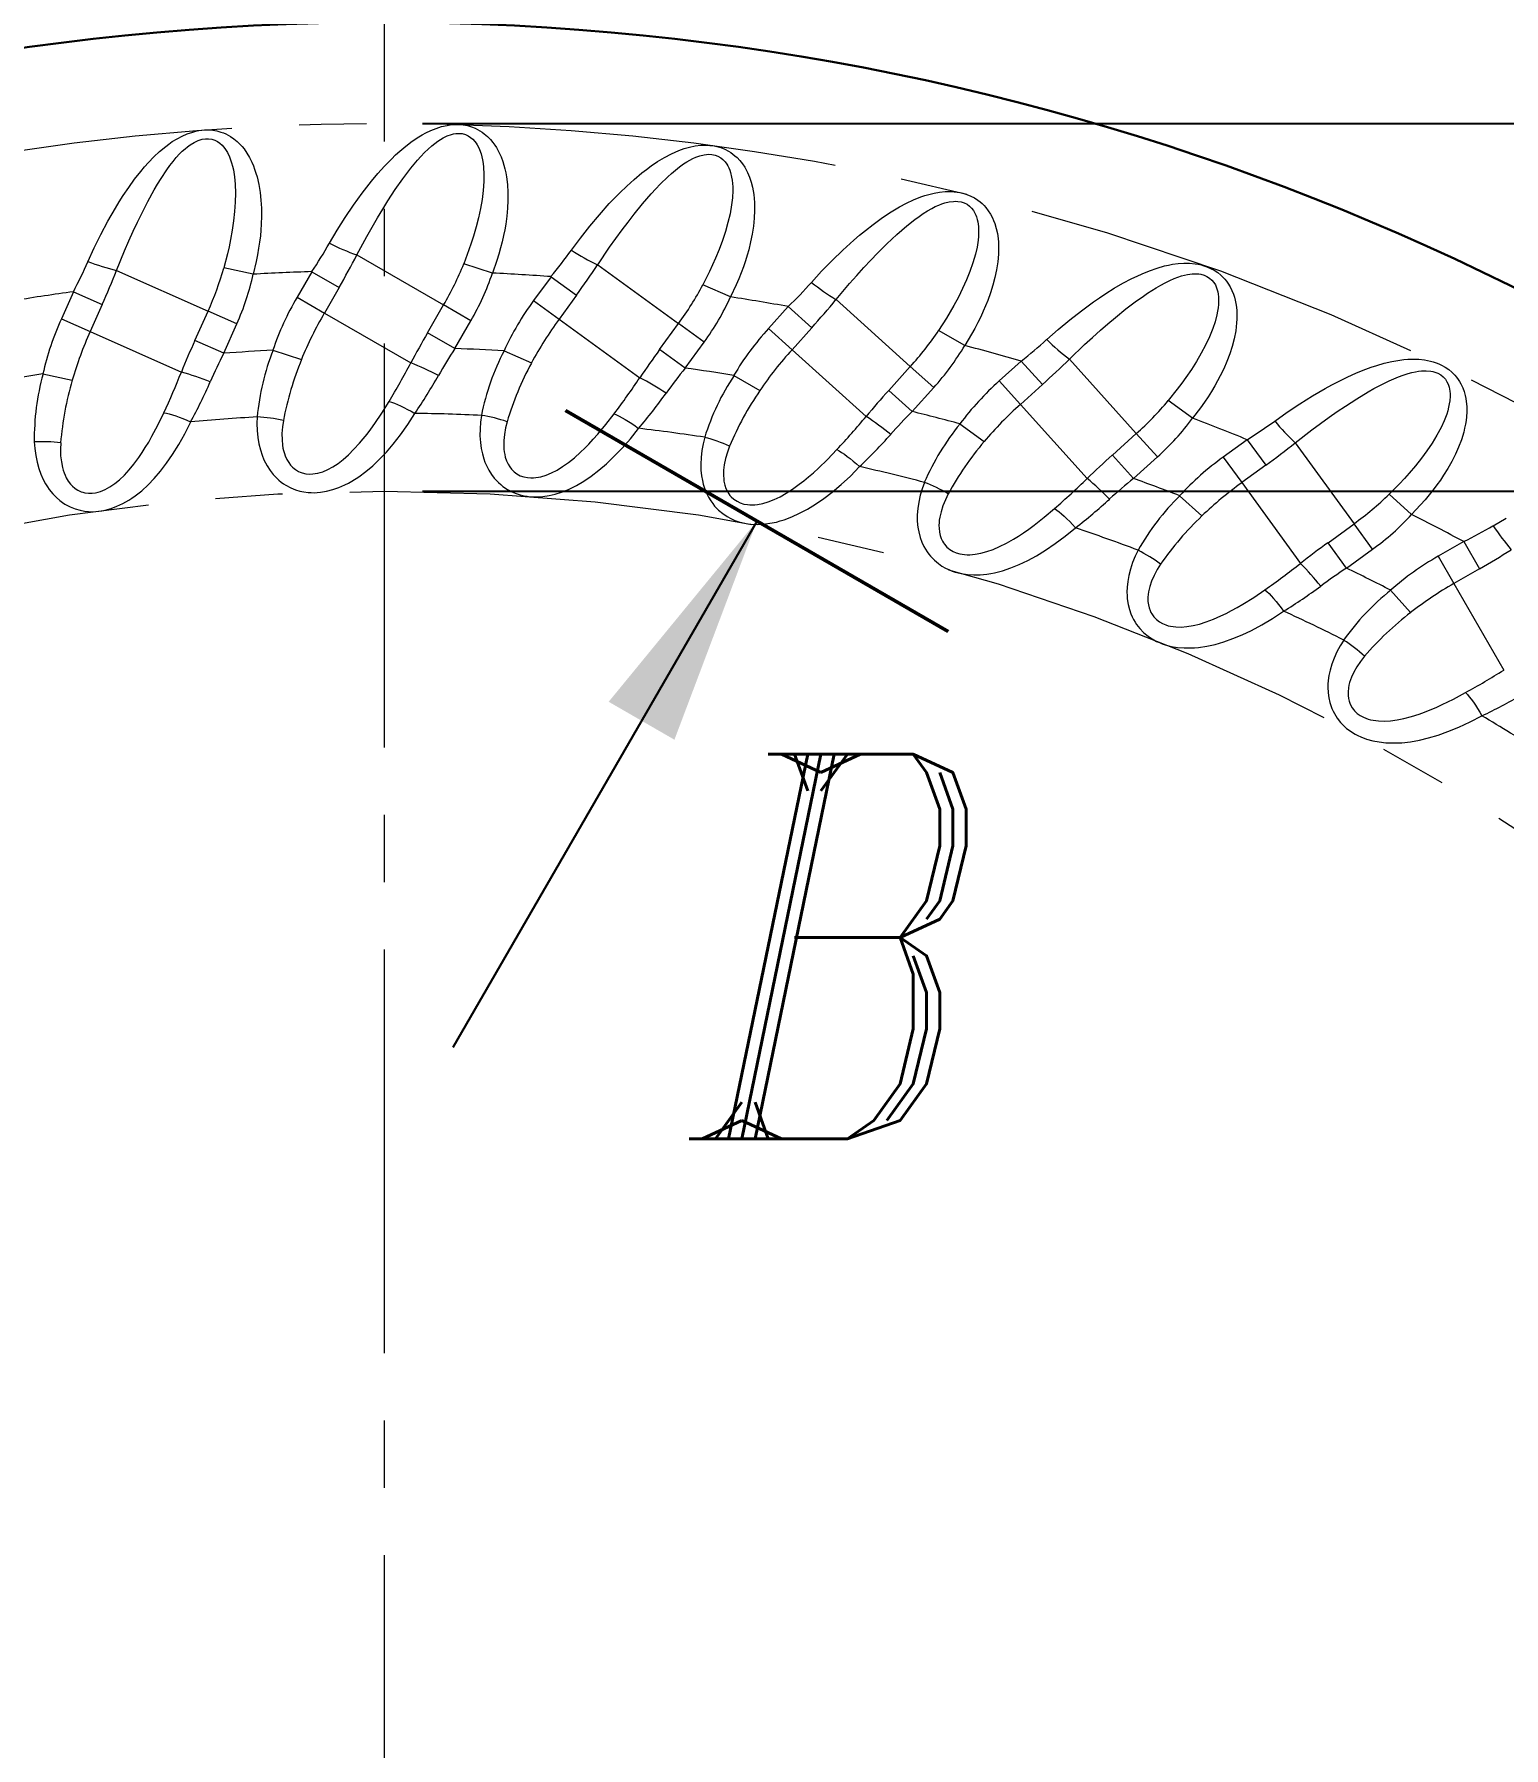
# Model space of a CAD drawing. Extents: x 407 to 920, y -71 to 445.
# Drawn here: x 546.95 to 566.04, y 194.11 to 216.38 of the extents above; entities that cross this region are included whole.
import ezdxf

# ---------------------------------------------------------------- set-up
doc = ezdxf.new("R2010")
doc.units = 0
doc.header["$LTSCALE"] = 7
doc.header["$MEASUREMENT"] = 0
doc.linetypes.add('CENTER2', pattern=[1.125, 0.75, -0.125, 0.125, -0.125])
doc.layers.get('0').update_dxf_attribs({"linetype": 'CONTINUOUS', "lineweight": 15})
for name, color, linetype, lineweight in [('1', 1, 'CENTER2', 15), ('3', 3, 'CONTINUOUS', 30), ('4', 5, 'CONTINUOUS', 50), ('8', 250, 'CONTINUOUS', 15)]:
    doc.layers.add(name, color=color, linetype=linetype, lineweight=lineweight)
doc.styles.add('ITALICT', font='ITALICT.shx', dxfattribs={"width": 0.8, "height": 3})
doc.dimstyles.get("Standard").update_dxf_attribs({"dimtxt": 3, "dimasz": 3, "dimexe": 0.5, "dimexo": 0.5, "dimgap": 0.8, "dimtad": 1, "dimdsep": 46, "dimtxsty": 'ITALICT', "dimcen": 0.09, "dimazin": 2, "dimtfac": 1, "dimtmove": 0, "dimatfit": 3, "dimfxl": 1, "dimtolj": 1, "dimtzin": 0, "dimarcsym": 0})

# ---------------------------------------------------------------- blocks, each defined once
blk = doc.blocks.new('*D26')
at = {"color": 0, "lineweight": -2, "transparency": 16777216}
for p, q in [((551.991, 259.614), (657.887, 259.614)), ((657.387, 256.614), (657.387, 110.614)), ((551.991, 107.614), (657.887, 107.614))]:
    blk.add_line(p, q, dxfattribs=at)
at = {"color": 0, "transparency": 16777216}
for points in [[(656.887, 256.614), (657.887, 256.614), (657.387, 259.614)], [(656.887, 110.614), (657.887, 110.614), (657.387, 107.614)]]:
    blk.add_solid(points, dxfattribs=at)
at = {"color": 0, "transparency": 16777216, "insert": (655.087, 183.614), "char_height": 3, "attachment_point": 5, "rotation": 90, "style": 'ITALICT'}
blk.add_mtext('\\A1;152', dxfattribs=at)
blk = doc.blocks.new('*D35')
at = {"color": 0, "lineweight": -2, "transparency": 16777216}
for p, q in [((491.115, 205.588), (474.637, 211.586)), ((488.491, 183.614), (469.704, 183.614))]:
    blk.add_line(p, q, dxfattribs=at)
blk.add_arc((551.491, 183.614), 81.286, 162.11471, 177.88529, dxfattribs=at)
at = {"color": 0, "transparency": 16777216}
for points in [[(473.66, 208.74), (474.606, 208.415), (475.106, 211.415)], [(470.76, 186.604), (469.76, 186.622), (470.204, 183.614)]]:
    blk.add_solid(points, dxfattribs=at)
at = {"color": 0, "transparency": 16777216, "insert": (469.174, 198.128), "char_height": 3, "attachment_point": 5, "rotation": 80, "style": 'ITALICT'}
blk.add_mtext('\\A1;20°', dxfattribs=at)
blk = doc.blocks.new('*D36')
at = {"color": 0, "lineweight": -2, "transparency": 16777216}
for p, q in [((499.341, 235.763), (487.736, 247.368)), ((488.491, 183.614), (461.329, 183.614))]:
    blk.add_line(p, q, dxfattribs=at)
blk.add_arc((551.491, 183.614), 89.662, 136.91715, 178.08285, dxfattribs=at)
at = {"color": 0, "transparency": 16777216}
for points in [[(485.645, 245.205), (486.364, 244.51), (488.09, 247.014)], [(462.379, 186.605), (461.379, 186.621), (461.829, 183.614)]]:
    blk.add_solid(points, dxfattribs=at)
at = {"color": 0, "transparency": 16777216, "insert": (466.529, 218.806), "char_height": 3, "attachment_point": 5, "rotation": 67.5, "style": 'ITALICT'}
blk.add_mtext('\\A1;45°', dxfattribs=at)
blk = doc.blocks.new('*D50')
at = {"color": 0, "lineweight": -2, "transparency": 16777216}
blk.add_line((553.036, 157.125), (560.145, 169.438), dxfattribs=at)
for start, end in [(60, 90), (100.2393, 110.4786), (39.5214, 49.7607)]:
    blk.add_arc((551.491, 154.448), 16.809, start, end, dxfattribs=at)
at = {"color": 0, "transparency": 16777216}
for points in [[(548.458, 171.487), (548.547, 170.491), (551.491, 171.257)], [(562.061, 166.87), (562.637, 167.688), (559.895, 169.005)]]:
    blk.add_solid(points, dxfattribs=at)
at = {"color": 0, "transparency": 16777216, "insert": (556.436, 172.906), "char_height": 3, "attachment_point": 5, "rotation": 345, "style": 'ITALICT'}
blk.add_mtext('\\A1;30°', dxfattribs=at)
blk = doc.blocks.new('*D51')
at = {"color": 0, "lineweight": -2, "transparency": 16777216}
for p, q in [((623.193, 218.226), (623.193, 221.226)), ((551.991, 215.226), (623.693, 215.226)), ((623.193, 215.226), (623.193, 210.444)), ((551.991, 210.444), (623.693, 210.444)), ((623.193, 207.444), (623.193, 194.959))]:
    blk.add_line(p, q, dxfattribs=at)
at = {"color": 0, "transparency": 16777216}
for points in [[(622.693, 218.226), (623.693, 218.226), (623.193, 215.226)], [(622.693, 207.444), (623.693, 207.444), (623.193, 210.444)]]:
    blk.add_solid(points, dxfattribs=at)
at = {"color": 0, "transparency": 16777216, "insert": (620.893, 199.702), "char_height": 3, "attachment_point": 5, "rotation": 90, "style": 'ITALICT'}
blk.add_mtext('\\A1;4.78', dxfattribs=at)
blk = doc.blocks.new('*D53')
at = {"color": 0, "lineweight": -2, "transparency": 16777216}
for p, q in [((551.991, 210.444), (632.693, 210.444)), ((632.193, 207.444), (632.193, 159.783)), ((551.991, 156.783), (632.693, 156.783))]:
    blk.add_line(p, q, dxfattribs=at)
at = {"color": 0, "transparency": 16777216}
for points in [[(631.693, 207.444), (632.693, 207.444), (632.193, 210.444)], [(631.693, 159.783), (632.693, 159.783), (632.193, 156.783)]]:
    blk.add_solid(points, dxfattribs=at)
at = {"color": 0, "transparency": 16777216, "insert": (629.893, 183.614), "char_height": 3, "attachment_point": 5, "rotation": 90, "style": 'ITALICT'}
blk.add_mtext('\\A1;53.66', dxfattribs=at)

msp = doc.modelspace()

# ---------------------------------------------------------------- linework, layer by layer
at = {"layer": '1'}
msp.add_line((551.491, 259.614), (551.491, 107.614), dxfattribs=at)
for radius in [31.612, 26.831]:
    msp.add_circle((551.491, 183.614), radius, dxfattribs=at)
msp.add_arc((551.491, 183.614), 57, 12.6703, 166.5373, dxfattribs=at)
at = {"layer": '3'}
for radius in [44.5, 44.5, 40.215, 32.925]:
    msp.add_circle((551.491, 183.614), radius, dxfattribs=at)
at = {"layer": '4'}
msp.add_line((553.851, 211.495), (558.824, 208.623), dxfattribs=at)
at = {"layer": '8', "ltscale": 0.032487}
for p, q in [((551.14, 213.515), (552.265, 212.865)), ((554.268, 213.388), (555.319, 212.624)), ((548.016, 213.315), (549.204, 212.786)), ((557.365, 212.935), (558.33, 212.065)), ((563.332, 211.073), (564.096, 210.021))]:
    msp.add_line(p, q, dxfattribs=at)
at = {"layer": '8', "ltscale": 0.009813}
for p, q in [((552.9, 213.279), (552.527, 213.401)), ((559.038, 212.338), (558.698, 212.534)), ((561.999, 211.392), (561.681, 211.622)), ((564.845, 210.141), (564.553, 210.404))]:
    msp.add_line(p, q, dxfattribs=at)
at = {"layer": '8', "ltscale": 0.009814}
for p, q in [((549.792, 213.264), (549.408, 213.346)), ((555.994, 212.97), (555.635, 213.129))]:
    msp.add_line(p, q, dxfattribs=at)
at = {"layer": '8', "ltscale": 0.009608}
for p, q in [((550.553, 213.298), (550.361, 212.965)), ((553.661, 213.233), (553.435, 212.923)), ((550.908, 213.093), (550.716, 212.76)), ((557.05, 212.57), (556.793, 212.284)), ((559.772, 212.135), (559.486, 211.878)), ((562.708, 211.113), (562.397, 210.887))]:
    msp.add_line(p, q, dxfattribs=at)
at = {"layer": '8', "ltscale": 0.010249}
for p, q in [((550.553, 213.298), (550.908, 213.093)), ((547.455, 213.037), (547.83, 212.871)), ((550.361, 212.965), (550.716, 212.76)), ((553.435, 212.923), (553.767, 212.682)), ((549.578, 212.619), (549.204, 212.786)), ((552.62, 212.661), (552.265, 212.865)), ((556.745, 212.844), (557.05, 212.57)), ((547.299, 212.686), (547.673, 212.52)), ((552.411, 212.298), (552.056, 212.503)), ((555.651, 212.383), (555.319, 212.624)), ((549.408, 212.237), (549.033, 212.404)), ((558.635, 211.791), (558.33, 212.065)), ((559.772, 212.135), (560.046, 211.83)), ((559.486, 211.878), (559.76, 211.573)), ((558.355, 211.48), (558.05, 211.754)), ((561.23, 210.61), (560.956, 210.914)), ((562.708, 211.113), (562.949, 210.781)), ((564.337, 209.69), (564.096, 210.021)), ((563.999, 209.444), (563.758, 209.775))]:
    msp.add_line(p, q, dxfattribs=at)
at = {"layer": '8', "ltscale": 0.01025}
for p, q in [((553.661, 213.233), (553.992, 212.993)), ((556.488, 212.559), (556.793, 212.284)), ((555.405, 212.045), (555.073, 212.286)), ((561.541, 210.89), (561.267, 211.194)), ((562.397, 210.887), (562.638, 210.556)), ((565.188, 209.598), (565.393, 209.243)), ((565.521, 209.79), (565.726, 209.435))]:
    msp.add_line(p, q, dxfattribs=at)
at = {"layer": '8', "ltscale": 0.009607}
for p, q in [((547.455, 213.037), (547.299, 212.686)), ((553.992, 212.993), (553.767, 212.682)), ((547.83, 212.871), (547.673, 212.52)), ((556.745, 212.844), (556.488, 212.559)), ((560.046, 211.83), (559.76, 211.573)), ((562.949, 210.781), (562.638, 210.556)), ((565.521, 209.79), (565.188, 209.598)), ((565.726, 209.435), (565.393, 209.243))]:
    msp.add_line(p, q, dxfattribs=at)
at = {"layer": '8', "ltscale": 0.010462}
for p, q in [((549.033, 212.404), (549.204, 212.786)), ((549.408, 212.237), (549.578, 212.619)), ((558.05, 211.754), (558.33, 212.065)), ((563.999, 209.444), (564.337, 209.69))]:
    msp.add_line(p, q, dxfattribs=at)
at = {"layer": '8', "ltscale": 0.032425}
for p, q in [((550.716, 212.76), (551.839, 212.112)), ((547.673, 212.52), (548.858, 211.992)), ((553.767, 212.682), (554.816, 211.919)), ((556.793, 212.284), (557.756, 211.417)), ((559.76, 211.573), (560.628, 210.609)), ((562.638, 210.556), (563.4, 209.506)), ((565.393, 209.243), (566.041, 208.12))]:
    msp.add_line(p, q, dxfattribs=at)
at = {"layer": '8', "ltscale": 0.010461}
for p, q in [((552.056, 212.503), (552.265, 212.865)), ((552.411, 212.298), (552.62, 212.661)), ((555.073, 212.286), (555.319, 212.624)), ((555.405, 212.045), (555.651, 212.383)), ((558.355, 211.48), (558.635, 211.791)), ((560.956, 210.914), (561.267, 211.194)), ((561.23, 210.61), (561.541, 210.89)), ((563.758, 209.775), (564.096, 210.021))]:
    msp.add_line(p, q, dxfattribs=at)
at = {"layer": '8', "ltscale": 0.009748}
for p, q in [((550.047, 212.277), (550.418, 212.155)), ((553.051, 212.27), (553.407, 212.111)), ((547.059, 211.969), (547.44, 211.887)), ((556.038, 211.95), (556.375, 211.754)), ((558.975, 211.32), (559.29, 211.09)), ((561.83, 210.386), (562.119, 210.124)), ((564.572, 209.158), (564.832, 208.868))]:
    msp.add_line(p, q, dxfattribs=at)
at = {"layer": '8', "ltscale": 0.032486}
msp.add_line((560.397, 212.16), (561.267, 211.194), dxfattribs=at)
at = {"layer": '8'}
for points in [[(550.781, 213.667), (550.881, 213.837), (550.986, 214.002), (551.095, 214.164), (551.208, 214.32), (551.267, 214.397), (551.327, 214.473), (551.41, 214.572), (551.497, 214.669), (551.587, 214.762), (551.641, 214.815), (551.698, 214.866), (551.775, 214.931), (551.857, 214.993), (551.943, 215.05), (551.988, 215.078), (552.035, 215.103), (552.1, 215.134), (552.167, 215.161), (552.237, 215.184), (552.311, 215.2), (552.351, 215.206), (552.39, 215.21), (552.428, 215.212), (552.466, 215.211), (552.52, 215.206), (552.574, 215.196), (552.626, 215.182), (552.675, 215.162), (552.707, 215.147), (552.738, 215.13), (552.767, 215.111), (552.794, 215.091), (552.835, 215.056), (552.873, 215.017), (552.907, 214.977), (552.93, 214.944), (552.951, 214.911), (552.984, 214.853), (553.012, 214.792), (553.035, 214.729), (553.049, 214.683), (553.062, 214.636), (553.073, 214.584), (553.082, 214.532), (553.095, 214.431), (553.101, 214.328), (553.101, 214.225), (553.096, 214.122), (553.086, 214.018), (553.072, 213.915), (553.059, 213.841), (553.044, 213.768), (553.026, 213.687), (553.005, 213.607), (552.982, 213.524), (552.957, 213.442), (552.9, 213.279)], [(547.643, 213.428), (547.725, 213.607), (547.812, 213.783), (547.903, 213.955), (548, 214.123), (548.05, 214.205), (548.102, 214.287), (548.174, 214.394), (548.25, 214.499), (548.33, 214.602), (548.379, 214.659), (548.43, 214.716), (548.5, 214.789), (548.575, 214.859), (548.654, 214.925), (548.696, 214.957), (548.74, 214.988), (548.802, 215.025), (548.866, 215.059), (548.933, 215.089), (549.005, 215.113), (549.044, 215.123), (549.083, 215.131), (549.12, 215.136), (549.158, 215.14), (549.212, 215.141), (549.267, 215.136), (549.32, 215.127), (549.371, 215.113), (549.404, 215.102), (549.436, 215.088), (549.467, 215.072), (549.497, 215.055), (549.541, 215.024), (549.583, 214.99), (549.621, 214.953), (549.647, 214.923), (549.672, 214.893), (549.71, 214.838), (549.744, 214.78), (549.774, 214.72), (549.793, 214.675), (549.81, 214.63), (549.827, 214.58), (549.842, 214.529), (549.865, 214.43), (549.882, 214.328), (549.892, 214.226), (549.898, 214.122), (549.899, 214.018), (549.896, 213.914), (549.89, 213.839), (549.884, 213.765), (549.874, 213.683), (549.862, 213.602), (549.847, 213.517), (549.831, 213.432), (549.792, 213.264)], [(548.016, 213.315), (548.12, 213.568), (548.175, 213.697), (548.232, 213.823), (548.286, 213.94), (548.342, 214.055), (548.422, 214.211), (548.506, 214.363), (548.549, 214.437), (548.594, 214.51), (548.669, 214.622), (548.709, 214.677), (548.749, 214.729), (548.791, 214.78), (548.835, 214.828), (548.87, 214.863), (548.907, 214.896), (548.938, 214.922), (548.971, 214.946), (549.022, 214.977), (549.074, 215.002), (549.101, 215.011), (549.128, 215.019), (549.17, 215.025), (549.212, 215.026), (549.253, 215.019), (549.291, 215.007), (549.326, 214.99), (549.357, 214.968), (549.386, 214.942), (549.404, 214.922), (549.421, 214.901), (549.439, 214.874), (549.456, 214.846), (549.482, 214.791), (549.497, 214.753), (549.51, 214.713), (549.523, 214.668), (549.533, 214.622), (549.548, 214.531), (549.557, 214.437), (549.561, 214.32), (549.558, 214.202), (549.55, 214.082), (549.537, 213.96), (549.518, 213.838), (549.496, 213.716), (549.477, 213.623), (549.456, 213.531), (549.408, 213.346)], [(551.14, 213.515), (551.269, 213.757), (551.338, 213.878), (551.408, 213.998), (551.474, 214.109), (551.542, 214.217), (551.637, 214.364), (551.736, 214.506), (551.787, 214.575), (551.84, 214.643), (551.926, 214.748), (551.971, 214.797), (552.017, 214.845), (552.064, 214.891), (552.113, 214.935), (552.151, 214.966), (552.191, 214.995), (552.225, 215.017), (552.26, 215.038), (552.313, 215.063), (552.368, 215.083), (552.396, 215.089), (552.424, 215.094), (552.466, 215.096), (552.508, 215.092), (552.548, 215.081), (552.585, 215.065), (552.617, 215.044), (552.646, 215.019), (552.672, 214.99), (552.688, 214.969), (552.702, 214.946), (552.718, 214.917), (552.732, 214.888), (552.752, 214.831), (552.763, 214.791), (552.772, 214.75), (552.78, 214.704), (552.785, 214.656), (552.79, 214.564), (552.79, 214.47), (552.781, 214.354), (552.766, 214.236), (552.745, 214.118), (552.719, 213.998), (552.688, 213.879), (552.653, 213.759), (552.625, 213.669), (552.594, 213.58), (552.527, 213.401)], [(553.926, 213.576), (554.044, 213.735), (554.165, 213.889), (554.29, 214.038), (554.419, 214.182), (554.486, 214.252), (554.554, 214.321), (554.647, 214.411), (554.743, 214.498), (554.842, 214.581), (554.902, 214.628), (554.963, 214.673), (555.047, 214.73), (555.135, 214.783), (555.226, 214.831), (555.274, 214.853), (555.323, 214.874), (555.391, 214.898), (555.461, 214.918), (555.533, 214.933), (555.609, 214.942), (555.648, 214.943), (555.688, 214.943), (555.726, 214.94), (555.763, 214.936), (555.817, 214.925), (555.869, 214.91), (555.919, 214.89), (555.967, 214.866), (555.997, 214.847), (556.025, 214.827), (556.052, 214.805), (556.078, 214.782), (556.115, 214.743), (556.148, 214.701), (556.178, 214.657), (556.197, 214.622), (556.215, 214.587), (556.241, 214.525), (556.262, 214.462), (556.279, 214.397), (556.288, 214.35), (556.296, 214.302), (556.302, 214.249), (556.306, 214.197), (556.307, 214.094), (556.303, 213.992), (556.292, 213.889), (556.276, 213.787), (556.255, 213.685), (556.23, 213.584), (556.21, 213.512), (556.187, 213.44), (556.161, 213.362), (556.132, 213.285), (556.1, 213.205), (556.066, 213.125), (555.994, 212.97)], [(554.268, 213.388), (554.421, 213.615), (554.502, 213.729), (554.584, 213.84), (554.662, 213.943), (554.74, 214.044), (554.851, 214.18), (554.964, 214.311), (555.022, 214.375), (555.081, 214.437), (555.178, 214.531), (555.228, 214.576), (555.278, 214.619), (555.33, 214.66), (555.383, 214.698), (555.425, 214.725), (555.467, 214.749), (555.503, 214.768), (555.541, 214.785), (555.596, 214.805), (555.653, 214.818), (555.681, 214.822), (555.709, 214.824), (555.752, 214.821), (555.793, 214.813), (555.831, 214.798), (555.867, 214.778), (555.896, 214.754), (555.923, 214.726), (555.946, 214.695), (555.959, 214.672), (555.971, 214.648), (555.983, 214.618), (555.994, 214.587), (556.008, 214.528), (556.015, 214.487), (556.02, 214.445), (556.022, 214.399), (556.023, 214.351), (556.019, 214.259), (556.008, 214.165), (555.988, 214.051), (555.96, 213.935), (555.927, 213.819), (555.889, 213.703), (555.845, 213.588), (555.798, 213.472), (555.76, 213.386), (555.72, 213.3), (555.635, 213.129)], [(557.045, 213.158), (557.178, 213.303), (557.315, 213.443), (557.455, 213.578), (557.598, 213.708), (557.672, 213.771), (557.747, 213.833), (557.848, 213.912), (557.953, 213.989), (558.061, 214.061), (558.125, 214.101), (558.191, 214.14), (558.28, 214.188), (558.373, 214.231), (558.469, 214.269), (558.519, 214.287), (558.57, 214.302), (558.64, 214.319), (558.711, 214.331), (558.784, 214.338), (558.861, 214.339), (558.9, 214.337), (558.94, 214.333), (558.977, 214.326), (559.014, 214.318), (559.066, 214.301), (559.117, 214.281), (559.164, 214.256), (559.209, 214.227), (559.237, 214.205), (559.263, 214.182), (559.288, 214.158), (559.31, 214.132), (559.343, 214.089), (559.372, 214.044), (559.397, 213.997), (559.413, 213.961), (559.427, 213.924), (559.446, 213.86), (559.461, 213.794), (559.471, 213.728), (559.475, 213.68), (559.477, 213.632), (559.478, 213.579), (559.476, 213.526), (559.467, 213.424), (559.452, 213.322), (559.43, 213.221), (559.404, 213.121), (559.373, 213.022), (559.337, 212.924), (559.309, 212.855), (559.279, 212.786), (559.245, 212.711), (559.208, 212.637), (559.168, 212.561), (559.126, 212.485), (559.038, 212.338)], [(557.365, 212.935), (557.541, 213.144), (557.634, 213.249), (557.727, 213.351), (557.815, 213.446), (557.903, 213.538), (558.027, 213.661), (558.154, 213.78), (558.218, 213.837), (558.283, 213.892), (558.39, 213.977), (558.444, 214.016), (558.499, 214.054), (558.554, 214.089), (558.611, 214.121), (558.655, 214.143), (558.7, 214.163), (558.738, 214.178), (558.777, 214.191), (558.834, 214.205), (558.892, 214.212), (558.92, 214.213), (558.948, 214.212), (558.991, 214.205), (559.03, 214.192), (559.067, 214.174), (559.1, 214.15), (559.127, 214.123), (559.151, 214.092), (559.17, 214.059), (559.181, 214.034), (559.19, 214.009), (559.2, 213.978), (559.207, 213.946), (559.215, 213.886), (559.217, 213.845), (559.218, 213.803), (559.215, 213.756), (559.211, 213.709), (559.197, 213.618), (559.177, 213.526), (559.144, 213.414), (559.105, 213.302), (559.06, 213.19), (559.01, 213.079), (558.955, 212.968), (558.896, 212.859), (558.849, 212.777), (558.8, 212.695), (558.698, 212.534)], [(560.103, 212.415), (560.25, 212.546), (560.401, 212.671), (560.554, 212.791), (560.711, 212.905), (560.79, 212.96), (560.871, 213.013), (560.981, 213.082), (561.093, 213.147), (561.208, 213.208), (561.276, 213.241), (561.345, 213.272), (561.439, 213.31), (561.536, 213.344), (561.635, 213.372), (561.687, 213.384), (561.739, 213.394), (561.81, 213.403), (561.883, 213.408), (561.956, 213.408), (562.032, 213.401), (562.071, 213.394), (562.11, 213.386), (562.146, 213.375), (562.182, 213.363), (562.233, 213.341), (562.28, 213.316), (562.325, 213.286), (562.367, 213.252), (562.392, 213.228), (562.416, 213.202), (562.438, 213.175), (562.458, 213.147), (562.486, 213.101), (562.51, 213.053), (562.529, 213.004), (562.541, 212.966), (562.552, 212.928), (562.564, 212.862), (562.572, 212.796), (562.575, 212.728), (562.574, 212.68), (562.571, 212.632), (562.566, 212.58), (562.559, 212.527), (562.539, 212.427), (562.514, 212.327), (562.482, 212.229), (562.445, 212.132), (562.403, 212.037), (562.358, 211.943), (562.323, 211.877), (562.286, 211.812), (562.244, 211.741), (562.2, 211.671), (562.152, 211.6), (562.102, 211.529), (561.999, 211.392)], [(560.397, 212.16), (560.595, 212.35), (560.698, 212.444), (560.801, 212.537), (560.898, 212.621), (560.996, 212.704), (561.132, 212.813), (561.271, 212.918), (561.341, 212.968), (561.411, 213.017), (561.526, 213.089), (561.584, 213.123), (561.642, 213.154), (561.701, 213.183), (561.761, 213.209), (561.807, 213.227), (561.854, 213.242), (561.893, 213.253), (561.933, 213.262), (561.992, 213.27), (562.05, 213.271), (562.078, 213.269), (562.106, 213.264), (562.147, 213.253), (562.185, 213.237), (562.22, 213.214), (562.25, 213.187), (562.275, 213.158), (562.295, 213.125), (562.31, 213.089), (562.319, 213.064), (562.325, 213.038), (562.331, 213.006), (562.335, 212.973), (562.337, 212.913), (562.335, 212.872), (562.331, 212.83), (562.324, 212.784), (562.315, 212.737), (562.291, 212.648), (562.261, 212.558), (562.218, 212.451), (562.167, 212.343), (562.11, 212.237), (562.049, 212.131), (561.982, 212.027), (561.912, 211.924), (561.857, 211.848), (561.8, 211.772), (561.681, 211.622)], [(563.066, 211.357), (563.227, 211.472), (563.39, 211.58), (563.555, 211.683), (563.722, 211.781), (563.807, 211.827), (563.893, 211.871), (564.009, 211.928), (564.127, 211.981), (564.248, 212.03), (564.319, 212.056), (564.391, 212.08), (564.489, 212.108), (564.588, 212.131), (564.69, 212.149), (564.743, 212.155), (564.796, 212.159), (564.868, 212.161), (564.94, 212.159), (565.013, 212.151), (565.088, 212.136), (565.126, 212.125), (565.164, 212.112), (565.199, 212.098), (565.233, 212.082), (565.281, 212.056), (565.326, 212.025), (565.367, 211.991), (565.405, 211.953), (565.428, 211.926), (565.449, 211.898), (565.468, 211.869), (565.485, 211.839), (565.508, 211.79), (565.527, 211.74), (565.541, 211.689), (565.549, 211.65), (565.555, 211.611), (565.561, 211.545), (565.561, 211.477), (565.557, 211.41), (565.552, 211.363), (565.544, 211.315), (565.533, 211.263), (565.521, 211.212), (565.491, 211.114), (565.455, 211.018), (565.413, 210.924), (565.366, 210.831), (565.315, 210.741), (565.259, 210.652), (565.218, 210.59), (565.174, 210.529), (565.125, 210.463), (565.074, 210.398), (565.019, 210.332), (564.962, 210.267), (564.845, 210.141)], [(563.332, 211.073), (563.549, 211.241), (563.661, 211.324), (563.773, 211.405), (563.879, 211.479), (563.985, 211.551), (564.132, 211.646), (564.28, 211.735), (564.355, 211.778), (564.43, 211.818), (564.552, 211.879), (564.613, 211.906), (564.674, 211.931), (564.736, 211.954), (564.798, 211.974), (564.846, 211.986), (564.894, 211.997), (564.934, 212.003), (564.975, 212.008), (565.034, 212.01), (565.092, 212.005), (565.12, 212), (565.147, 211.992), (565.187, 211.977), (565.223, 211.956), (565.255, 211.931), (565.283, 211.901), (565.304, 211.868), (565.32, 211.834), (565.332, 211.797), (565.338, 211.771), (565.342, 211.744), (565.344, 211.712), (565.345, 211.679), (565.34, 211.619), (565.334, 211.578), (565.325, 211.537), (565.314, 211.491), (565.3, 211.446), (565.267, 211.36), (565.228, 211.274), (565.173, 211.171), (565.111, 211.07), (565.044, 210.97), (564.972, 210.872), (564.895, 210.775), (564.814, 210.68), (564.751, 210.61), (564.687, 210.54), (564.553, 210.404)], [(550.183, 211.364), (550.171, 211.281), (550.165, 211.195), (550.166, 211.114), (550.172, 211.042), (550.178, 211.005), (550.186, 210.972), (550.196, 210.936), (550.207, 210.904), (550.229, 210.856), (550.253, 210.816), (550.277, 210.784), (550.302, 210.757), (550.322, 210.74), (550.341, 210.725), (550.38, 210.702), (550.403, 210.692), (550.427, 210.683), (550.473, 210.672), (550.52, 210.668), (550.568, 210.669), (550.598, 210.673), (550.629, 210.679), (550.662, 210.687), (550.695, 210.698), (550.76, 210.725), (550.826, 210.761), (550.894, 210.806), (550.962, 210.858), (551.031, 210.919), (551.101, 210.989), (551.173, 211.068), (551.221, 211.125), (551.27, 211.186), (551.321, 211.253), (551.372, 211.324), (551.463, 211.46), (551.557, 211.61)], [(547.29, 211.075), (547.287, 210.991), (547.289, 210.906), (547.298, 210.825), (547.312, 210.754), (547.322, 210.718), (547.333, 210.685), (547.347, 210.651), (547.361, 210.62), (547.388, 210.574), (547.416, 210.538), (547.444, 210.508), (547.472, 210.484), (547.492, 210.469), (547.513, 210.457), (547.555, 210.438), (547.579, 210.43), (547.603, 210.424), (547.651, 210.418), (547.698, 210.418), (547.744, 210.425), (547.775, 210.431), (547.805, 210.441), (547.837, 210.452), (547.868, 210.466), (547.93, 210.5), (547.992, 210.543), (548.055, 210.594), (548.117, 210.653), (548.179, 210.721), (548.242, 210.798), (548.305, 210.884), (548.347, 210.946), (548.389, 211.012), (548.433, 211.084), (548.476, 211.16), (548.553, 211.304), (548.63, 211.464)], [(549.843, 211.41), (549.84, 211.323), (549.843, 211.233), (549.851, 211.144), (549.865, 211.059), (549.884, 210.982), (549.907, 210.913), (549.931, 210.853), (549.951, 210.812), (549.971, 210.776), (550.011, 210.713), (550.052, 210.661), (550.093, 210.617), (550.124, 210.589), (550.155, 210.564), (550.186, 210.541), (550.217, 210.521), (550.279, 210.488), (550.342, 210.463), (550.396, 210.447), (550.45, 210.435), (550.504, 210.428), (550.544, 210.426), (550.583, 210.425), (550.624, 210.427), (550.665, 210.431), (550.745, 210.444), (550.824, 210.465), (550.904, 210.492), (550.983, 210.527), (551.029, 210.55), (551.074, 210.576), (551.165, 210.633), (551.255, 210.7), (551.345, 210.775), (551.434, 210.86), (551.523, 210.954), (551.611, 211.057), (551.706, 211.179), (551.799, 211.311), (551.891, 211.456)], [(552.757, 211.43), (552.746, 211.344), (552.739, 211.254), (552.738, 211.165), (552.743, 211.079), (552.754, 211), (552.769, 210.929), (552.787, 210.866), (552.802, 210.824), (552.818, 210.786), (552.852, 210.72), (552.887, 210.663), (552.923, 210.615), (552.951, 210.584), (552.979, 210.556), (553.007, 210.53), (553.036, 210.507), (553.095, 210.468), (553.154, 210.436), (553.207, 210.414), (553.26, 210.397), (553.312, 210.384), (553.352, 210.378), (553.391, 210.373), (553.432, 210.371), (553.473, 210.37), (553.553, 210.375), (553.635, 210.387), (553.717, 210.406), (553.799, 210.433), (553.847, 210.451), (553.895, 210.471), (553.991, 210.519), (554.087, 210.576), (554.185, 210.642), (554.282, 210.717), (554.381, 210.801), (554.479, 210.894), (554.586, 211.005), (554.692, 211.127), (554.799, 211.261)], [(553.091, 211.348), (553.071, 211.267), (553.056, 211.183), (553.047, 211.102), (553.046, 211.03), (553.049, 210.992), (553.052, 210.958), (553.059, 210.921), (553.067, 210.889), (553.083, 210.838), (553.103, 210.796), (553.124, 210.762), (553.146, 210.732), (553.163, 210.714), (553.181, 210.697), (553.218, 210.67), (553.24, 210.657), (553.262, 210.646), (553.307, 210.63), (553.354, 210.621), (553.401, 210.617), (553.432, 210.618), (553.463, 210.621), (553.497, 210.626), (553.53, 210.633), (553.598, 210.653), (553.667, 210.682), (553.739, 210.719), (553.812, 210.764), (553.887, 210.817), (553.965, 210.879), (554.044, 210.95), (554.099, 211.002), (554.154, 211.058), (554.211, 211.119), (554.269, 211.184), (554.374, 211.31), (554.483, 211.45)], [(546.946, 211.085), (546.953, 210.999), (546.965, 210.91), (546.982, 210.822), (547.006, 210.739), (547.032, 210.664), (547.062, 210.598), (547.093, 210.541), (547.116, 210.502), (547.14, 210.468), (547.186, 210.41), (547.233, 210.363), (547.278, 210.323), (547.312, 210.298), (547.345, 210.276), (547.378, 210.257), (547.411, 210.241), (547.476, 210.214), (547.541, 210.196), (547.597, 210.185), (547.652, 210.18), (547.707, 210.178), (547.746, 210.18), (547.786, 210.184), (547.826, 210.19), (547.866, 210.198), (547.944, 210.219), (548.021, 210.248), (548.097, 210.284), (548.173, 210.327), (548.215, 210.354), (548.258, 210.384), (548.342, 210.451), (548.425, 210.527), (548.506, 210.611), (548.586, 210.705), (548.665, 210.808), (548.742, 210.92), (548.823, 211.05), (548.902, 211.192), (548.979, 211.345)], [(555.658, 211.145), (555.637, 211.061), (555.621, 210.972), (555.611, 210.883), (555.607, 210.797), (555.61, 210.718), (555.617, 210.646), (555.629, 210.582), (555.639, 210.538), (555.651, 210.498), (555.678, 210.429), (555.707, 210.369), (555.738, 210.318), (555.762, 210.283), (555.787, 210.252), (555.813, 210.224), (555.839, 210.198), (555.893, 210.153), (555.949, 210.115), (555.999, 210.088), (556.049, 210.065), (556.101, 210.047), (556.139, 210.037), (556.178, 210.028), (556.218, 210.021), (556.259, 210.016), (556.339, 210.013), (556.421, 210.016), (556.505, 210.027), (556.59, 210.044), (556.639, 210.058), (556.689, 210.073), (556.789, 210.11), (556.892, 210.157), (556.995, 210.212), (557.1, 210.276), (557.207, 210.35), (557.315, 210.433), (557.432, 210.532), (557.551, 210.642), (557.671, 210.764)], [(555.981, 211.029), (555.953, 210.95), (555.929, 210.868), (555.912, 210.789), (555.904, 210.717), (555.902, 210.679), (555.902, 210.645), (555.905, 210.608), (555.909, 210.575), (555.92, 210.523), (555.935, 210.479), (555.953, 210.442), (555.972, 210.411), (555.987, 210.39), (556.003, 210.372), (556.037, 210.341), (556.057, 210.326), (556.078, 210.313), (556.121, 210.293), (556.166, 210.278), (556.213, 210.27), (556.244, 210.267), (556.276, 210.266), (556.309, 210.268), (556.343, 210.272), (556.413, 210.285), (556.485, 210.306), (556.56, 210.335), (556.638, 210.373), (556.718, 210.418), (556.801, 210.471), (556.888, 210.534), (556.947, 210.58), (557.008, 210.63), (557.071, 210.684), (557.136, 210.743), (557.253, 210.857), (557.376, 210.985)], [(558.513, 210.559), (558.484, 210.477), (558.458, 210.391), (558.439, 210.303), (558.426, 210.218), (558.42, 210.139), (558.42, 210.066), (558.425, 210.001), (558.431, 209.957), (558.439, 209.916), (558.458, 209.844), (558.481, 209.782), (558.506, 209.727), (558.527, 209.691), (558.548, 209.657), (558.571, 209.626), (558.594, 209.598), (558.643, 209.547), (558.695, 209.504), (558.741, 209.472), (558.789, 209.444), (558.839, 209.421), (558.876, 209.406), (558.913, 209.393), (558.952, 209.382), (558.992, 209.373), (559.072, 209.361), (559.154, 209.356), (559.238, 209.358), (559.325, 209.367), (559.375, 209.375), (559.426, 209.385), (559.53, 209.411), (559.636, 209.447), (559.745, 209.491), (559.857, 209.544), (559.97, 209.606), (560.086, 209.677), (560.213, 209.763), (560.343, 209.861), (560.475, 209.969)], [(558.822, 210.409), (558.786, 210.334), (558.753, 210.255), (558.729, 210.178), (558.713, 210.107), (558.707, 210.07), (558.704, 210.036), (558.702, 209.998), (558.703, 209.965), (558.709, 209.912), (558.719, 209.867), (558.733, 209.829), (558.748, 209.796), (558.761, 209.774), (558.775, 209.754), (558.806, 209.719), (558.824, 209.702), (558.844, 209.687), (558.885, 209.662), (558.928, 209.644), (558.973, 209.63), (559.004, 209.624), (559.035, 209.62), (559.069, 209.618), (559.103, 209.618), (559.174, 209.624), (559.248, 209.638), (559.326, 209.659), (559.406, 209.688), (559.491, 209.725), (559.58, 209.769), (559.672, 209.822), (559.736, 209.862), (559.802, 209.905), (559.87, 209.953), (559.94, 210.004), (560.069, 210.105), (560.205, 210.219)], [(565.903, 209.995), (566.074, 210.092)], [(561.291, 209.677), (561.253, 209.599), (561.219, 209.516), (561.191, 209.431), (561.169, 209.347), (561.155, 209.269), (561.147, 209.197), (561.145, 209.132), (561.147, 209.087), (561.15, 209.046), (561.161, 208.972), (561.178, 208.908), (561.197, 208.851), (561.214, 208.812), (561.232, 208.777), (561.251, 208.744), (561.271, 208.713), (561.314, 208.658), (561.362, 208.609), (561.405, 208.572), (561.45, 208.54), (561.496, 208.511), (561.531, 208.493), (561.567, 208.476), (561.605, 208.461), (561.644, 208.448), (561.722, 208.428), (561.803, 208.414), (561.887, 208.407), (561.974, 208.407), (562.025, 208.409), (562.076, 208.414), (562.183, 208.43), (562.292, 208.454), (562.405, 208.486), (562.521, 208.528), (562.641, 208.577), (562.763, 208.636), (562.899, 208.708), (563.038, 208.791), (563.181, 208.886)], [(561.583, 209.496), (561.539, 209.425), (561.498, 209.35), (561.466, 209.275), (561.442, 209.207), (561.433, 209.171), (561.426, 209.137), (561.421, 209.1), (561.418, 209.067), (561.418, 209.013), (561.424, 208.968), (561.433, 208.928), (561.445, 208.894), (561.456, 208.87), (561.468, 208.849), (561.494, 208.812), (561.511, 208.793), (561.529, 208.776), (561.567, 208.747), (561.608, 208.724), (561.652, 208.706), (561.682, 208.696), (561.712, 208.689), (561.746, 208.684), (561.78, 208.68), (561.85, 208.679), (561.925, 208.684), (562.005, 208.697), (562.089, 208.718), (562.176, 208.745), (562.269, 208.78), (562.367, 208.823), (562.435, 208.856), (562.504, 208.892), (562.577, 208.932), (562.653, 208.977), (562.792, 209.063), (562.938, 209.163)], [(563.962, 208.51), (563.916, 208.436), (563.873, 208.357), (563.836, 208.275), (563.806, 208.195), (563.784, 208.118), (563.769, 208.048), (563.76, 207.983), (563.757, 207.938), (563.756, 207.897), (563.759, 207.822), (563.769, 207.757), (563.782, 207.698), (563.795, 207.658), (563.809, 207.621), (563.824, 207.586), (563.841, 207.553), (563.878, 207.494), (563.92, 207.44), (563.959, 207.399), (564, 207.362), (564.044, 207.329), (564.077, 207.307), (564.111, 207.287), (564.147, 207.268), (564.184, 207.251), (564.26, 207.222), (564.339, 207.2), (564.422, 207.185), (564.508, 207.175), (564.559, 207.172), (564.611, 207.172), (564.718, 207.176), (564.83, 207.189), (564.945, 207.209), (565.065, 207.238), (565.189, 207.275), (565.317, 207.32), (565.459, 207.378), (565.607, 207.446), (565.759, 207.525)], [(564.233, 208.299), (564.182, 208.233), (564.134, 208.163), (564.093, 208.092), (564.063, 208.027), (564.05, 207.991), (564.039, 207.959), (564.03, 207.923), (564.024, 207.89), (564.019, 207.837), (564.02, 207.79), (564.025, 207.75), (564.033, 207.714), (564.041, 207.69), (564.051, 207.668), (564.073, 207.628), (564.088, 207.607), (564.104, 207.589), (564.139, 207.556), (564.177, 207.528), (564.219, 207.506), (564.248, 207.494), (564.278, 207.483), (564.31, 207.474), (564.344, 207.467), (564.414, 207.458), (564.489, 207.456), (564.57, 207.461), (564.655, 207.472), (564.745, 207.491), (564.841, 207.516), (564.943, 207.548), (565.013, 207.574), (565.086, 207.602), (565.163, 207.635), (565.243, 207.671), (565.39, 207.743), (565.546, 207.826)]]:
    msp.add_lwpolyline(points, dxfattribs=at)
for centre, radius, start, end in [((545.665, 216.578), 5.886, 326.1384, 330.3597), ((552.173, 216.443), 3.105, 243.3618, 250.559), ((542.251, 215.788), 5.886, 332.1384, 336.3597), ((548.738, 216.335), 3.105, 249.3618, 256.559), ((540.831, 218.913), 11.636, 329.9922, 332.3649), ((548.761, 214.914), 4.059, 329.6903, 338.1071), ((549.142, 217.006), 5.886, 320.1384, 324.3597), ((555.601, 216.192), 3.105, 237.3618, 244.559), ((544.578, 219.834), 11.637, 323.9924, 326.3648), ((537.2, 217.605), 11.636, 335.9922, 338.3649), ((545.505, 214.457), 4.059, 335.6903, 344.1071), ((546.581, 213.974), 3.288, 335.6878, 347.544), ((551.491, 183.614), 29.699, 91.8095, 93.2789), ((549.781, 214.32), 3.288, 329.6878, 341.544), ((551.491, 183.614), 29.699, 85.8095, 87.279), ((552.646, 217.069), 5.886, 314.1384, 318.3597), ((558.984, 215.584), 3.105, 231.3618, 238.559), ((551.491, 183.614), 29.699, 97.8095, 99.279), ((553.57, 211.086), 3.719, 149.6504, 161.3279), ((556.43, 210.718), 3.719, 143.6505, 155.328), ((552.049, 215.027), 4.058, 323.6898, 332.1075), ((553.001, 214.33), 3.288, 323.6863, 335.5453), ((551.491, 183.614), 29.699, 79.8095, 81.279), ((548.403, 220.357), 11.636, 317.9922, 320.3649), ((554.811, 210.364), 4.745, 149.6731, 157.8246), ((550.687, 211.153), 3.719, 155.6507, 167.3278), ((551.995, 210.566), 4.743, 155.6757, 163.8305), ((563.694, 205.784), 13.438, 150.0001, 151.9088), ((557.588, 209.872), 4.743, 143.6756, 151.8306), ((559.236, 210.054), 3.719, 137.6502, 149.3282), ((555.329, 214.797), 4.059, 317.6902, 326.1071), ((561.309, 206.938), 13.438, 156.0001, 157.9088), ((551.491, 183.614), 28.699, 92.8826, 94.1615), ((553.003, 211.116), 3.174, 158.5537, 174.6788), ((558.431, 208.404), 7.17, 147.0996, 150.366), ((551.491, 183.614), 28.699, 86.8826, 88.1615), ((555.869, 210.807), 3.174, 152.5537, 168.6788), ((565.944, 204.387), 13.438, 144.0001, 145.9088), ((560.299, 209.091), 4.742, 137.6753, 145.8307), ((556.203, 214.005), 3.288, 317.6875, 329.5443), ((551.491, 183.614), 29.699, 73.8095, 75.279), ((556.136, 216.765), 5.886, 308.1384, 312.3597), ((562.285, 214.625), 3.105, 225.3618, 232.559), ((555.802, 208.993), 7.17, 153.0996, 156.366), ((554.135, 210.616), 4.022, 157.5099, 169.2913), ((541.934, 217.353), 11.206, 329.169, 332.1122), ((550.389, 208.449), 3.94, 62.6545, 68.4068), ((556.943, 210.191), 4.023, 151.5024, 163.2806), ((560.984, 207.542), 7.17, 141.0996, 144.366), ((551.491, 183.614), 28.699, 80.8826, 82.1615), ((552.261, 220.479), 11.636, 311.9922, 314.3649), ((551.491, 183.614), 28.699, 98.8826, 100.1615), ((550.12, 211.123), 3.174, 164.5537, 180.6788), ((551.298, 210.744), 4.023, 163.5024, 175.2806), ((538.46, 216.17), 11.206, 335.169, 338.1122), ((547.799, 208.197), 3.94, 68.6545, 74.4068), ((542.791, 214.686), 7.032, 331.63, 336.3679), ((546.087, 215.426), 7.032, 325.63, 330.3679), ((545.513, 218.168), 11.206, 323.169, 326.1121), ((552.991, 208.428), 3.94, 56.6545, 62.4068), ((558.688, 210.2), 3.174, 146.5537, 162.6788), ((561.958, 209.099), 3.719, 131.6504, 143.3281), ((549.442, 215.816), 7.032, 319.63, 324.3679), ((559.691, 209.477), 4.022, 145.5098, 157.2913), ((568.036, 202.763), 13.438, 138.0001, 139.9088), ((558.567, 214.225), 4.059, 311.6904, 320.1072), ((551.491, 183.614), 27.845, 93.3924, 95.1758), ((549.76, 209.502), 1.909, 77.1898, 87.5116), ((551.491, 183.614), 27.845, 87.3924, 89.1758), ((552.475, 209.541), 1.909, 71.1898, 81.5116), ((549.158, 218.603), 11.206, 317.169, 320.1122), ((555.577, 208.135), 3.94, 50.6545, 56.4068), ((563.433, 206.419), 7.17, 135.0996, 138.366), ((551.491, 183.614), 28.699, 74.8826, 76.1615), ((562.914, 208.031), 4.742, 131.6754, 139.8307), ((559.354, 213.346), 3.288, 311.6877, 323.5443), ((551.491, 183.614), 29.699, 67.8095, 69.279), ((559.576, 216.097), 5.886, 302.1384, 306.3597), ((565.467, 213.327), 3.105, 219.3618, 226.559), ((551.491, 183.614), 27.845, 81.3924, 83.1758), ((555.18, 209.296), 1.909, 65.1898, 75.5116), ((552.819, 215.854), 7.032, 313.63, 318.3679), ((561.427, 209.302), 3.174, 140.5537, 156.6788), ((547.063, 209.179), 1.909, 83.1898, 93.5116), ((562.349, 208.478), 4.022, 139.5098, 151.2913), ((569.947, 200.928), 13.438, 132.0001, 133.9088), ((556.11, 220.196), 11.636, 305.9922, 308.3649), ((551.491, 183.614), 27.845, 75.3924, 77.1758), ((564.564, 207.865), 3.719, 125.6504, 137.3281), ((557.845, 208.77), 1.909, 59.1898, 69.5116), ((552.828, 218.655), 11.206, 311.169, 314.1121), ((558.117, 207.573), 3.94, 44.6545, 50.4068), ((565.752, 205.046), 7.17, 129.0996, 132.3659), ((551.491, 183.614), 28.699, 68.8826, 70.1615), ((565.404, 206.703), 4.742, 125.6754, 133.8307), ((556.182, 215.538), 7.032, 307.63, 312.3679), ((564.058, 208.123), 3.174, 134.5537, 150.6788), ((561.728, 213.318), 4.058, 305.6903, 314.1072), ((564.889, 207.206), 4.022, 133.5098, 145.2913), ((562.419, 212.361), 3.288, 305.6875, 317.5443), ((551.491, 183.614), 29.699, 61.8095, 63.279), ((551.491, 183.614), 27.845, 69.3924, 71.1758), ((562.927, 215.074), 5.886, 296.1384, 300.3597), ((568.497, 211.703), 3.105, 213.3618, 220.559), ((560.439, 207.968), 1.909, 53.1898, 63.5116), ((571.656, 198.904), 13.438, 126.0001, 127.9088), ((567.028, 206.366), 3.719, 119.6504, 131.3279), ((559.909, 219.513), 11.636, 299.9922, 302.3649), ((556.483, 218.323), 11.206, 305.169, 308.1122), ((560.586, 206.749), 3.94, 38.6545, 44.4068), ((567.914, 203.438), 7.17, 123.0996, 126.3659), ((551.491, 183.614), 28.699, 62.8826, 64.1615), ((559.493, 214.873), 7.032, 301.63, 306.3679), ((566.551, 206.675), 3.174, 128.5537, 144.6788), ((567.741, 205.122), 4.743, 119.6755, 127.8306), ((551.491, 183.614), 27.845, 63.3924, 65.1758), ((567.282, 205.677), 4.022, 127.5098, 139.2913), ((562.936, 206.899), 1.909, 47.1898, 57.5116), ((560.084, 217.611), 11.206, 299.169, 302.1122), ((562.717, 213.865), 7.032, 295.63, 300.3679), ((551.491, 183.614), 27.845, 57.3924, 59.1759)]:
    msp.add_arc(centre, radius, start, end, dxfattribs=at)
at = {"layer": '8', "extrusion": (0, 0, -1)}
for centre, major_axis, start_param, end_param in [((551.89, 211.349), (-0.427, 0.26), 0.573427, 1.462322), ((548.988, 211.239), (-0.452, 0.214), 0.573427, 1.462322), ((554.786, 211.155), (-0.398, 0.303), 0.573427, 1.462322), ((557.647, 210.66), (-0.364, 0.343), 0.573427, 1.462322), ((560.441, 209.868), (0.326, -0.379), 3.71502, 4.603915), ((563.136, 208.789), (0.285, -0.411), 3.71502, 4.603915), ((565.704, 207.434), (0.24, -0.439), 3.71502, 4.603915)]:
    msp.add_ellipse(centre, major_axis=major_axis, ratio=0.185152, start_param=start_param, end_param=end_param, dxfattribs=at)

# ---------------------------------------------------------------- texts
at = {"style": 'ITALICT', "width": 0.8}
msp.add_text('B', height=5, dxfattribs=at).set_placement((555.455, 202.026))

# ---------------------------------------------------------------- dimensions: what is measured, and where the dimension line sits
for base, line1, line2, picture, middle in [((557.24, 170.243), ((551.491, 259.614), (551.491, 107.614)), ((550.166, 152.154), (552.786, 156.692)), '*D50', (556.436, 172.906)), ((473.841, 228.445), ((509.594, 225.51), (499.695, 235.409)), ((488.991, 183.614), (613.991, 183.614)), '*D36', (466.529, 218.806)), ((472.395, 202.359), ((488.991, 183.614), (613.991, 183.614)), ((504.271, 200.8), (491.585, 205.417)), '*D35', (469.174, 198.128))]:
    dim = msp.add_angular_dim_2l(base=base, line1=line1, line2=line2, dimstyle='Standard')
    dim.commit()
    dim.dimension.update_dxf_attribs({"geometry": picture, "text_midpoint": middle})
dim = msp.add_aligned_dim(p1=(551.491, 259.614), p2=(551.491, 107.614), distance=105.896, dimstyle='Standard')
dim.commit()
dim.dimension.update_dxf_attribs({"geometry": '*D26', "text_midpoint": (655.087, 183.614)})
dim = msp.add_linear_dim(base=(623.193, 210.444), p1=(551.491, 215.226), p2=(551.491, 210.444), angle=90, dimstyle='Standard', override={"dimtmove": 0})
dim.commit()
dim.dimension.update_dxf_attribs({"geometry": '*D51', "text_midpoint": (620.893, 199.702)})
dim = msp.add_linear_dim(base=(632.193, 156.783), p1=(551.491, 210.444), p2=(551.491, 156.783), angle=270, dimstyle='Standard', override={"dimtmove": 0})
dim.commit()
dim.dimension.update_dxf_attribs({"geometry": '*D53', "text_midpoint": (632.193, 183.614), "dimtype": 161})

# ---------------------------------------------------------------- leaders
msp.add_leader([(556.338, 210.059), (552.386, 203.215)], dimstyle='Standard', override={"dimgap": 0.8, "dimtad": 0})

doc.saveas('drawing.dxf')
